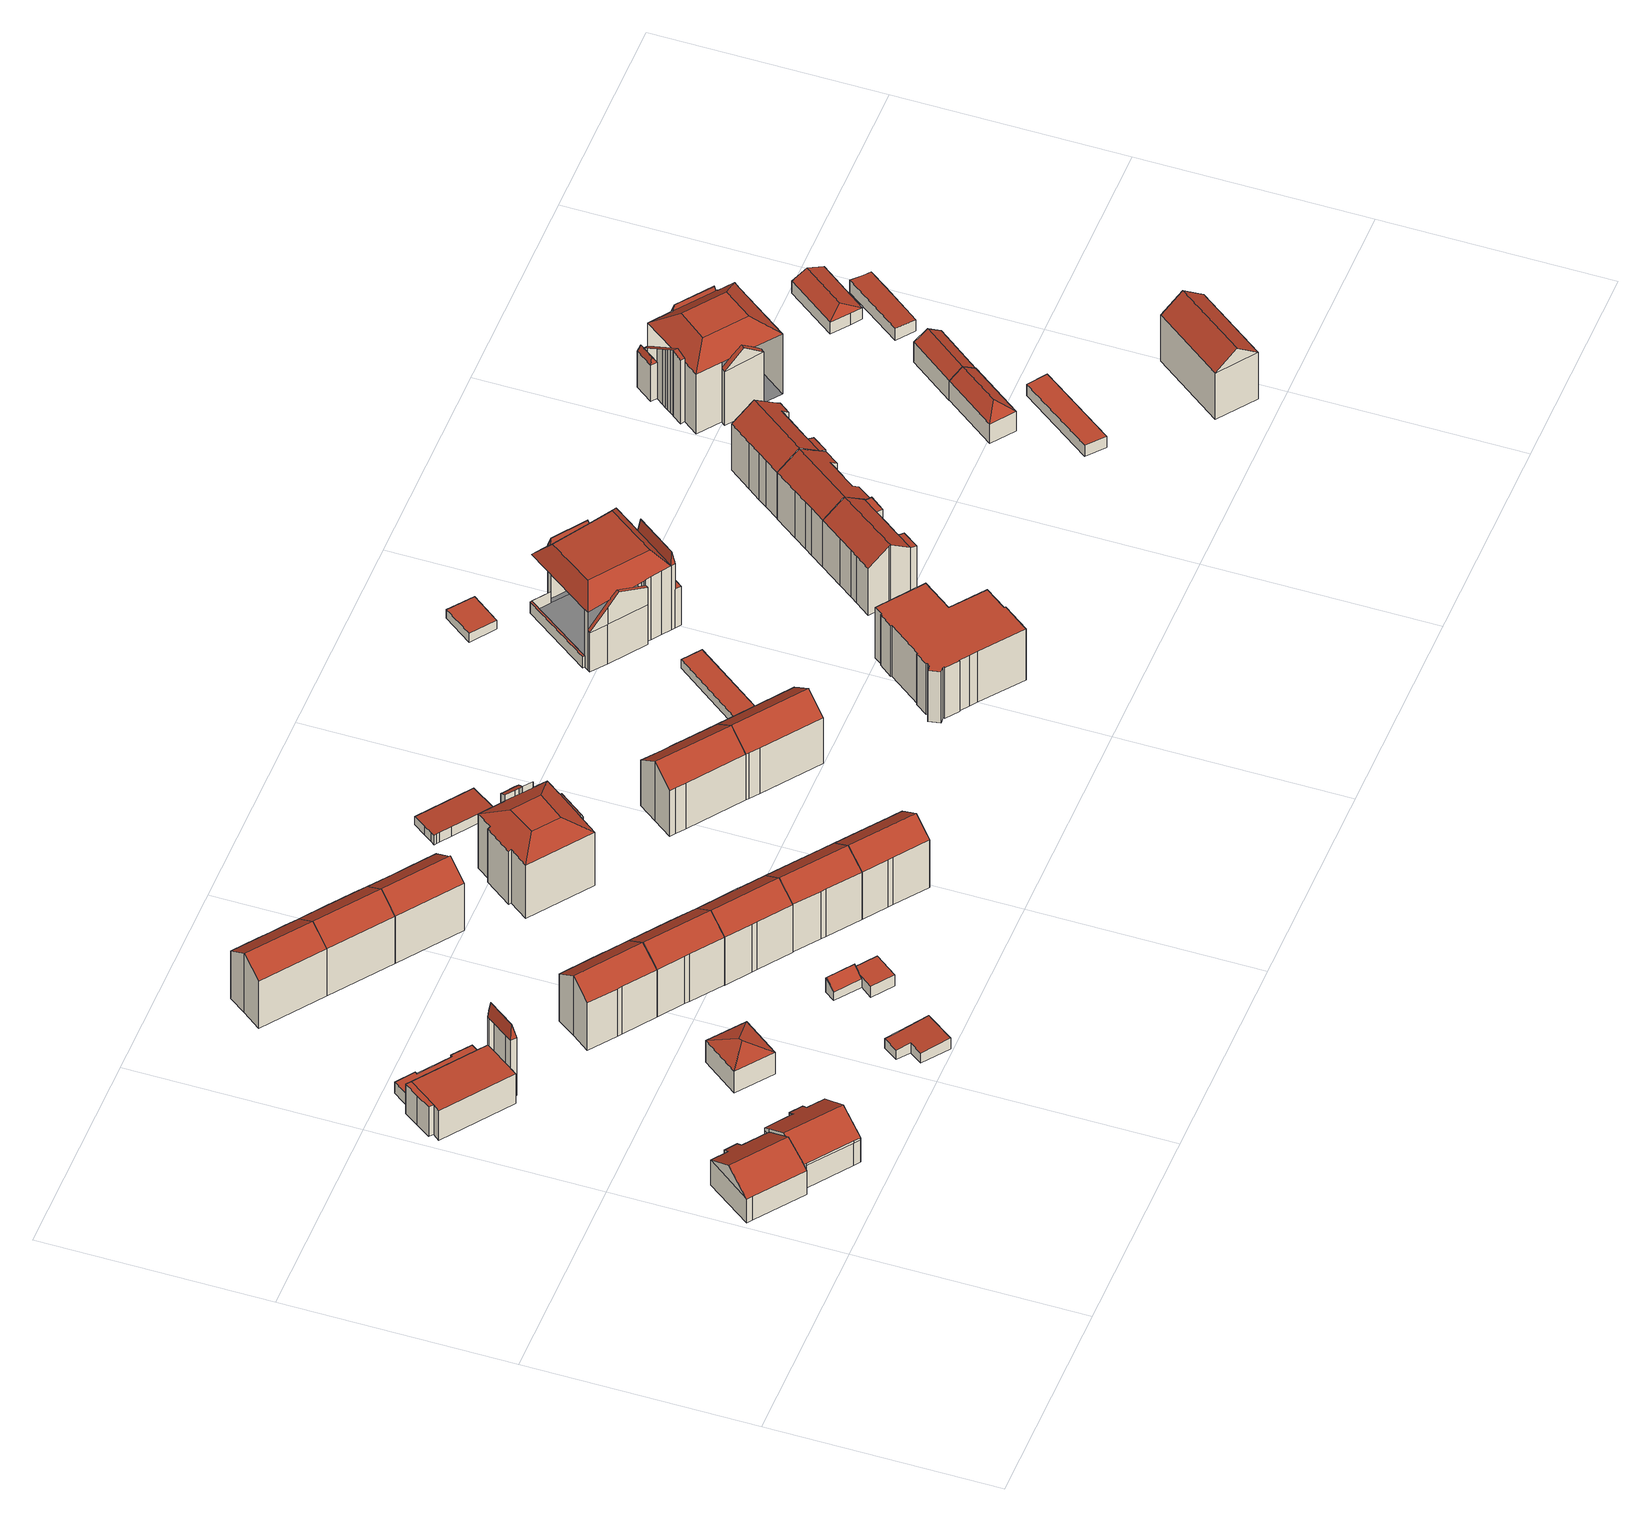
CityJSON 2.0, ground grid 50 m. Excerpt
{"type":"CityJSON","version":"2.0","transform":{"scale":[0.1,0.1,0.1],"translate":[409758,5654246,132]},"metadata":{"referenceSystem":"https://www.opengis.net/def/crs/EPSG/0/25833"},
"CityObjects":{
"building1":{"type":"Building","attributes":{"Dachtyp_tdc":"tdcFreeFormRoof","Gemeindeschluessel":14612000,"Dachneigung":30.64,"QualitaetDacherkennung":54,"Geometrietyp2DReferenz":"3000","measuredHeight":10.69,"function":"31001_9998","roofType":"5000"},"geometry":[{"type":"Solid","lod":"2","boundaries":[[[[0,1,2,3]],[[1,4,5,2]],[[4,6,7,5]],[[6,8,9,7]],[[8,10,11,9]],[[10,12,13,11]],[[12,14,15,13]],[[14,16,17,15]],[[16,18,19,17]],[[18,20,21,19]],[[20,0,3,21]],[[22,14,12,10,8,6,4,1,23]],[[18,16,22,23,0,20]],[[16,14,22]],[[1,0,23]],[[3,2,5,7,9,11,13,15,17,19,21]]]],"semantics":{"surfaces":[{"type":"WallSurface"},{"type":"RoofSurface"},{"type":"GroundSurface"}],"values":[[0,0,0,0,0,0,0,0,0,0,0,1,1,0,0,2]]}}]},
"building2":{"type":"Building","attributes":{"Dachtyp_tdc":"tdcFreeFormRoof","Gemeindeschluessel":14612000,"Dachneigung":30.21,"QualitaetDacherkennung":50,"Geometrietyp2DReferenz":"3000","measuredHeight":10.63,"function":"31001_9998","roofType":"5000"},"geometry":[{"type":"Solid","lod":"2","boundaries":[[[[24,25,26,15]],[[25,27,28,26]],[[27,29,30,28]],[[29,31,32,30]],[[31,33,34,32]],[[33,35,36,34]],[[35,37,38,36]],[[37,39,40,38]],[[39,41,42,40]],[[41,43,44,42]],[[43,45,17,44]],[[45,24,15,17]],[[46,47,48,49,50,51]],[[52,33,31,53,54,55,56,48,47,57]],[[35,52,57,37]],[[37,57,47,46,39]],[[45,49,48,56,24]],[[24,56,55,25]],[[25,55,54,27]],[[27,54,53,29]],[[29,53,31]],[[33,52,35]],[[41,51,50,43]],[[39,46,51,41]],[[43,50,49,45]],[[15,26,28,30,32,34,36,38,40,42,44,17]]]],"semantics":{"surfaces":[{"type":"WallSurface"},{"type":"RoofSurface"},{"type":"GroundSurface"}],"values":[[0,0,0,0,0,0,0,0,0,0,0,0,1,1,0,0,0,0,0,0,0,0,0,0,0,2]]}}]},
"building3":{"type":"Building","attributes":{"Gemeindeschluessel":14612000,"Geometrietyp2DReferenz":"3000","function":"31001_9998","roofType":"9999"},"children":["building3-1","building3-2","building3-3"]},
"building3-1":{"type":"BuildingPart","attributes":{"Dachtyp_tdc":"tdcPolyFlatRoof","Dachneigung":0,"QualitaetDacherkennung":50,"Geometrietyp2DReferenz":"3000","measuredHeight":8.1,"roofType":"1000"},"parents":["building3"],"geometry":[{"type":"MultiSurface","lod":"2","boundaries":[[[58,59,60,61]],[[59,62,63,60]],[[62,64,65,63]],[[58,61,66,67]],[[67,64,62,59,58]],[[61,60,63,65,66]]],"semantics":{"surfaces":[{"type":"WallSurface"},{"type":"RoofSurface"},{"type":"GroundSurface"}],"values":[0,0,0,0,1,2]}}]},
"building3-2":{"type":"BuildingPart","attributes":{"Dachtyp_tdc":"tdcFreeFormRoof","Dachneigung":78.84,"QualitaetDacherkennung":11,"Geometrietyp2DReferenz":"3000","measuredHeight":19.25,"roofType":"5000"},"parents":["building3"],"geometry":[{"type":"MultiSurface","lod":"2","boundaries":[[[68,69,70,71]],[[69,72,73,70]],[[72,74,75,76,73]],[[77,74,72]],[[72,69,68,78,77]],[[78,79,80,74,77]],[[80,79,81]],[[81,79,78,68]],[[76,82,83,71,70,73]],[[80,81,83,82,84]],[[81,68,71,83]]],"semantics":{"surfaces":[{"type":"WallSurface"},{"type":"RoofSurface"},{"type":"GroundSurface"}],"values":[0,0,0,1,1,1,0,0,2,0,0]}}]},
"building3-3":{"type":"BuildingPart","attributes":{"Dachtyp_tdc":"tdcPolyFlatRoof","Dachneigung":0,"QualitaetDacherkennung":77,"Geometrietyp2DReferenz":"3000","measuredHeight":8.06,"roofType":"1000"},"parents":["building3"],"geometry":[{"type":"MultiSurface","lod":"2","boundaries":[[[64,84,82,65]],[[75,85,86,76]],[[85,87,88,86]],[[87,67,66,88]],[[67,87,85,75,84,64]],[[65,82,76,86,88,66]]],"semantics":{"surfaces":[{"type":"WallSurface"},{"type":"RoofSurface"},{"type":"GroundSurface"}],"values":[0,0,0,0,1,2]}}]},
"building4":{"type":"Building","attributes":{"Dachtyp_tdc":"tdcPolyFlatRoof","Gemeindeschluessel":14612000,"Dachneigung":0,"QualitaetDacherkennung":55,"Geometrietyp2DReferenz":"3000","measuredHeight":3,"function":"31001_9998","roofType":"1000"},"geometry":[{"type":"Solid","lod":"2","boundaries":[[[[89,90,91,92]],[[90,93,94,91]],[[93,95,96,94]],[[95,97,98,96]],[[97,99,100,98]],[[99,101,102,100]],[[101,103,104,102]],[[103,89,92,104]],[[103,101,99,97,95,93,90,89]],[[92,91,94,96,98,100,102,104]]]],"semantics":{"surfaces":[{"type":"WallSurface"},{"type":"RoofSurface"},{"type":"GroundSurface"}],"values":[[0,0,0,0,0,0,0,0,1,2]]}}]},
"building5":{"type":"Building","attributes":{"Dachtyp_tdc":"tdcFreeFormRoof","Gemeindeschluessel":14612000,"Dachneigung":21.78,"QualitaetDacherkennung":74,"Geometrietyp2DReferenz":"3000","measuredHeight":7.79,"function":"31001_9998","roofType":"5000"},"geometry":[{"type":"Solid","lod":"2","boundaries":[[[[105,106,107,108]],[[106,109,110,107]],[[109,111,112,110]],[[111,105,108,112]],[[113,114,111,109]],[[113,109,106]],[[114,113,106,105]],[[114,105,111]],[[108,107,110,112]]]],"semantics":{"surfaces":[{"type":"WallSurface"},{"type":"RoofSurface"},{"type":"GroundSurface"}],"values":[[0,0,0,0,1,1,1,1,2]]}}]},
"building6":{"type":"Building","attributes":{"Dachtyp_tdc":"tdcPolyFlatRoof","Gemeindeschluessel":14612000,"Dachneigung":2.96,"QualitaetDacherkennung":41,"Geometrietyp2DReferenz":"3000","measuredHeight":3.05,"function":"31001_9998","roofType":"2100"},"geometry":[{"type":"Solid","lod":"2","boundaries":[[[[115,116,117,118]],[[116,119,120,117]],[[119,121,122,120]],[[121,123,124,122]],[[123,125,126,124]],[[125,127,128,126]],[[127,115,118,128]],[[127,125,123,121,119,116,115]],[[118,117,120,122,124,126,128]]]],"semantics":{"surfaces":[{"type":"WallSurface"},{"type":"RoofSurface"},{"type":"GroundSurface"}],"values":[[0,0,0,0,0,0,0,1,2]]}}]},
"building7":{"type":"Building","attributes":{"Dachtyp_tdc":"tdcGableRoof","Gemeindeschluessel":14612000,"Dachneigung":35.1,"QualitaetDacherkennung":78,"Geometrietyp2DReferenz":"3000","measuredHeight":16.42,"function":"31001_9998","roofType":"3100"},"geometry":[{"type":"Solid","lod":"2","boundaries":[[[[129,130,131,132]],[[130,133,134,131]],[[133,135,136,134]],[[135,137,138,136]],[[137,139,140,138]],[[139,141,142,140]],[[141,143,144,142]],[[143,145,146,144]],[[145,147,148,146]],[[147,149,150,148]],[[149,129,132,150]],[[145,143,141,139,137,135,133]],[[133,130,129,149,147,145]],[[132,131,134,136,138,140,142,144,146,148,150]]]],"semantics":{"surfaces":[{"type":"WallSurface"},{"type":"RoofSurface"},{"type":"GroundSurface"}],"values":[[0,0,0,0,0,0,0,0,0,0,0,1,1,2]]}}]},
"building8":{"type":"Building","attributes":{"Dachtyp_tdc":"tdcFreeFormRoof","Gemeindeschluessel":14612000,"Dachneigung":35.3,"QualitaetDacherkennung":89,"Geometrietyp2DReferenz":"3000","measuredHeight":16.41,"function":"31001_9998","roofType":"5000"},"geometry":[{"type":"Solid","lod":"2","boundaries":[[[[151,152,153,154]],[[152,155,156,153]],[[155,157,158,156]],[[157,159,160,158]],[[159,161,162,160]],[[161,163,164,162]],[[163,165,166,164]],[[165,151,154,166]],[[165,167,168,151]],[[163,161,159,157,155,152,168,167]],[[165,163,167]],[[152,151,168]],[[154,153,156,158,160,162,164,166]]]],"semantics":{"surfaces":[{"type":"WallSurface"},{"type":"RoofSurface"},{"type":"GroundSurface"}],"values":[[0,0,0,0,0,0,0,0,1,1,0,0,2]]}}]},
"building9":{"type":"Building","attributes":{"Dachtyp_tdc":"tdcFreeFormRoof","Gemeindeschluessel":14612000,"Dachneigung":35.02,"QualitaetDacherkennung":80,"Geometrietyp2DReferenz":"3000","measuredHeight":16.43,"function":"31001_9998","roofType":"5000"},"geometry":[{"type":"Solid","lod":"2","boundaries":[[[[147,143,144,148]],[[143,169,170,144]],[[169,171,172,170]],[[171,173,174,172]],[[173,175,176,174]],[[175,177,178,176]],[[177,179,180,178]],[[179,181,182,180]],[[181,147,148,182]],[[183,175,173,171,169,143,184]],[[179,177,183,184,147,181]],[[177,175,183]],[[143,147,184]],[[148,144,170,172,174,176,178,180,182]]]],"semantics":{"surfaces":[{"type":"WallSurface"},{"type":"RoofSurface"},{"type":"GroundSurface"}],"values":[[0,0,0,0,0,0,0,0,0,1,1,0,0,2]]}}]},
"building10":{"type":"Building","attributes":{"Dachtyp_tdc":"tdcGableRoof","Gemeindeschluessel":14612000,"Dachneigung":39.16,"QualitaetDacherkennung":10,"Geometrietyp2DReferenz":"3000","measuredHeight":4.36,"function":"31001_9998","roofType":"3100"},"geometry":[{"type":"Solid","lod":"2","boundaries":[[[[185,186,187,188]],[[186,189,190,187]],[[189,191,192,190]],[[191,185,188,192]],[[189,186,193]],[[185,191,194]],[[186,185,194,193]],[[191,189,193,194]],[[188,187,190,192]]]],"semantics":{"surfaces":[{"type":"WallSurface"},{"type":"RoofSurface"},{"type":"GroundSurface"}],"values":[[0,0,0,0,0,0,1,1,2]]}}]},
"building11":{"type":"Building","attributes":{"Dachtyp_tdc":"tdcFreeFormRoof","Gemeindeschluessel":14612000,"Dachneigung":35.28,"QualitaetDacherkennung":88,"Geometrietyp2DReferenz":"3000","measuredHeight":16.4,"function":"31001_9998","roofType":"5000"},"geometry":[{"type":"Solid","lod":"2","boundaries":[[[[195,196,164,197]],[[196,198,199,164]],[[198,200,201,199]],[[200,202,203,201]],[[202,204,205,203]],[[204,206,207,205]],[[206,208,209,207]],[[208,165,166,209]],[[165,195,197,166]],[[208,210,167,165]],[[211,212,213,214,215,163,216,167,210]],[[165,167,216,195]],[[195,216,163,196]],[[196,163,215,198]],[[198,215,214,200]],[[200,214,213,202]],[[202,213,212,204]],[[204,212,211,206]],[[206,211,210,208]],[[197,164,199,201,203,205,207,209,166]]]],"semantics":{"surfaces":[{"type":"WallSurface"},{"type":"RoofSurface"},{"type":"GroundSurface"}],"values":[[0,0,0,0,0,0,0,0,0,1,1,0,0,0,0,0,0,0,0,2]]}}]},
"building12":{"type":"Building","attributes":{"Dachtyp_tdc":"tdcPolyFlatRoof","Gemeindeschluessel":14612000,"Dachneigung":0,"QualitaetDacherkennung":0,"Geometrietyp2DReferenz":"3000","BezugspunktDach":"2000","measuredHeight":3,"function":"31001_9998"},"geometry":[{"type":"MultiSurface","lod":"2","boundaries":[[[217,218,219,220,221]],[[221,220,222,223]],[[220,219,224,222]],[[219,218,225,224]],[[218,217,226,225]],[[217,221,223,226]],[[223,222,224,225,226]]],"semantics":{"surfaces":[{"type":"RoofSurface"},{"type":"WallSurface"},{"type":"GroundSurface"}],"values":[0,1,1,1,1,1,2]}}]},
"building13":{"type":"Building","attributes":{"Dachtyp_tdc":"tdcFreeFormRoof","Gemeindeschluessel":14612000,"Dachneigung":34.85,"QualitaetDacherkennung":81,"Geometrietyp2DReferenz":"3000","measuredHeight":16.47,"function":"31001_9998","roofType":"5000"},"geometry":[{"type":"Solid","lod":"2","boundaries":[[[[177,227,228,229]],[[227,230,231,228]],[[230,232,233,231]],[[232,234,235,233]],[[234,236,237,235]],[[236,238,239,237]],[[238,240,241,239]],[[240,242,243,241]],[[242,177,229,243]],[[244,236,234,232,230,227,245]],[[240,238,244,245,177,242]],[[227,177,245]],[[238,236,244]],[[229,228,231,233,235,237,239,241,243]]]],"semantics":{"surfaces":[{"type":"WallSurface"},{"type":"RoofSurface"},{"type":"GroundSurface"}],"values":[[0,0,0,0,0,0,0,0,0,1,1,0,0,2]]}}]},
"building14":{"type":"Building","attributes":{"Dachtyp_tdc":"tdcFreeFormRoof","Gemeindeschluessel":14612000,"Dachneigung":34.84,"QualitaetDacherkennung":87,"Geometrietyp2DReferenz":"3000","measuredHeight":16.38,"function":"31001_9998","roofType":"5000"},"geometry":[{"type":"Solid","lod":"2","boundaries":[[[[246,211,207,209]],[[211,212,205,207]],[[212,247,248,205]],[[247,249,250,248]],[[249,251,252,250]],[[251,253,254,252]],[[253,255,256,254]],[[255,257,258,256]],[[257,246,209,258]],[[255,253,251,249,247,212,211,210,259]],[[257,259,210,246]],[[211,246,210]],[[257,255,259]],[[209,207,205,248,250,252,254,256,258]]]],"semantics":{"surfaces":[{"type":"WallSurface"},{"type":"RoofSurface"},{"type":"GroundSurface"}],"values":[[0,0,0,0,0,0,0,0,0,1,1,0,0,2]]}}]},
"building15":{"type":"Building","attributes":{"Dachtyp_tdc":"tdcGableRoof","Gemeindeschluessel":14612000,"Dachneigung":34.7,"QualitaetDacherkennung":78,"Geometrietyp2DReferenz":"3000","measuredHeight":16.37,"function":"31001_9998","roofType":"3100"},"geometry":[{"type":"Solid","lod":"2","boundaries":[[[[260,261,262,263]],[[261,264,265,262]],[[264,236,266,265]],[[236,267,268,266]],[[267,269,270,268]],[[269,271,272,270]],[[271,273,274,272]],[[273,275,276,274]],[[275,277,278,276]],[[277,279,280,278]],[[279,260,263,280]],[[275,273,271,269,267,236,264]],[[264,261,260,279,277,275]],[[263,262,265,266,268,270,272,274,276,278,280]]]],"semantics":{"surfaces":[{"type":"WallSurface"},{"type":"RoofSurface"},{"type":"GroundSurface"}],"values":[[0,0,0,0,0,0,0,0,0,0,0,1,1,2]]}}]},
"building16":{"type":"Building","attributes":{"Dachtyp_tdc":"tdcFreeFormRoof","Gemeindeschluessel":14612000,"Dachneigung":35.27,"QualitaetDacherkennung":75,"Geometrietyp2DReferenz":"3000","measuredHeight":16.43,"function":"31001_9998","roofType":"5000"},"geometry":[{"type":"Solid","lod":"2","boundaries":[[[[277,273,274,278]],[[273,281,282,274]],[[281,283,284,282]],[[283,285,286,284]],[[285,287,288,286]],[[287,289,290,288]],[[289,291,292,290]],[[291,293,294,292]],[[293,277,278,294]],[[295,287,285,283,281,273,275]],[[291,289,295,275,277,293]],[[289,287,295]],[[273,277,275]],[[278,274,282,284,286,288,290,292,294]]]],"semantics":{"surfaces":[{"type":"WallSurface"},{"type":"RoofSurface"},{"type":"GroundSurface"}],"values":[[0,0,0,0,0,0,0,0,0,1,1,0,0,2]]}}]},
"building17":{"type":"Building","attributes":{"Gemeindeschluessel":14612000,"Geometrietyp2DReferenz":"3000","function":"31001_9998","roofType":"9999"},"children":["building17-1","building17-2","building17-3"]},
"building17-1":{"type":"BuildingPart","attributes":{"Dachtyp_tdc":"tdcFreeFormRoof","Dachneigung":67.78,"QualitaetDacherkennung":11,"Geometrietyp2DReferenz":"3000","measuredHeight":14.93,"roofType":"5000"},"parents":["building17"],"geometry":[{"type":"MultiSurface","lod":"2","boundaries":[[[296,297,298,299]],[[297,300,301,298]],[[302,296,299,303]],[[304,297,296,305]],[[305,296,302]],[[302,300,306,304,305]],[[297,304,306,300]],[[299,298,301,303]]],"semantics":{"surfaces":[{"type":"WallSurface"},{"type":"RoofSurface"},{"type":"GroundSurface"}],"values":[0,0,0,1,1,1,0,2]}}]},
"building17-2":{"type":"BuildingPart","attributes":{"Dachtyp_tdc":"tdcCutTentRoof","Dachneigung":28.48,"QualitaetDacherkennung":41,"Geometrietyp2DReferenz":"3000","measuredHeight":17.2,"roofType":"9999"},"parents":["building17"],"geometry":[{"type":"MultiSurface","lod":"2","boundaries":[[[307,301,300]],[[307,308,309,301]],[[308,310,311,309]],[[310,312,313,311]],[[312,314,315,313]],[[314,316,317,315]],[[316,318,319,317]],[[318,320,321,319]],[[320,322,323,321]],[[324,325,326,327]],[[325,328,329,326]],[[328,330,303,329]],[[330,302,303]],[[310,308,331,332]],[[320,318,316,314,312,310,332,333]],[[328,325,324,322,320,333,334]],[[308,307,330,328,334,331]],[[334,333,332,331]],[[301,309,311,313,315,317,319,321,323,327,326,329,303]]],"semantics":{"surfaces":[{"type":"WallSurface"},{"type":"RoofSurface"},{"type":"GroundSurface"}],"values":[0,0,0,0,0,0,0,0,0,0,0,0,0,1,1,1,1,1,2]}}]},
"building17-3":{"type":"BuildingPart","attributes":{"Dachtyp_tdc":"tdcPolyFlatRoof","Dachneigung":28.63,"QualitaetDacherkennung":37,"Geometrietyp2DReferenz":"3000","measuredHeight":16.53,"roofType":"2100"},"parents":["building17"],"geometry":[{"type":"MultiSurface","lod":"2","boundaries":[[[335,336,337,338]],[[336,339,340,337]],[[339,341,342,340]],[[341,343,344,342]],[[343,345,326,344]],[[345,346,324,327,326]],[[347,335,338,323,322]],[[347,346,345,343,341,339,336,335]],[[338,337,340,342,344,326,327,323]]],"semantics":{"surfaces":[{"type":"WallSurface"},{"type":"RoofSurface"},{"type":"GroundSurface"}],"values":[0,0,0,0,0,0,0,1,2]}}]},
"building18":{"type":"Building","attributes":{"Dachtyp_tdc":"tdcPolyFlatRoof","Gemeindeschluessel":14612000,"Dachneigung":2.81,"QualitaetDacherkennung":65,"Geometrietyp2DReferenz":"3000","measuredHeight":2.54,"function":"31001_9998","roofType":"2100"},"geometry":[{"type":"Solid","lod":"2","boundaries":[[[[348,349,350,351]],[[349,352,353,350]],[[352,354,355,353]],[[354,356,357,355]],[[356,358,359,357]],[[358,360,361,359]],[[360,362,363,361]],[[362,364,365,363]],[[364,348,351,365]],[[364,362,360,358,356,354,352,349,348]],[[351,350,353,355,357,359,361,363,365]]]],"semantics":{"surfaces":[{"type":"WallSurface"},{"type":"RoofSurface"},{"type":"GroundSurface"}],"values":[[0,0,0,0,0,0,0,0,0,1,2]]}}]},
"building19":{"type":"Building","attributes":{"Dachtyp_tdc":"tdcGableRoof","Gemeindeschluessel":14612000,"Dachneigung":36.95,"QualitaetDacherkennung":75,"Geometrietyp2DReferenz":"3000","measuredHeight":16.26,"function":"31001_9998","roofType":"3100"},"geometry":[{"type":"Solid","lod":"2","boundaries":[[[[366,367,368,369]],[[367,370,371,368]],[[370,372,373,371]],[[372,374,373]],[[374,375,376,373]],[[375,377,378,376]],[[377,379,380,378]],[[379,381,382,380]],[[381,383,384,382]],[[383,385,386,384]],[[385,387,386]],[[387,388,389,386]],[[388,366,369,389]],[[385,383,381,379,377,375,374]],[[374,372,370,367,366,388,387,385]],[[369,368,371,373,376,378,380,382,384,386,389]]]],"semantics":{"surfaces":[{"type":"WallSurface"},{"type":"RoofSurface"},{"type":"GroundSurface"}],"values":[[0,0,0,0,0,0,0,0,0,0,0,0,0,1,1,2]]}}]},
"building20":{"type":"Building","attributes":{"Dachtyp_tdc":"tdcFreeFormRoof","Gemeindeschluessel":14612000,"Dachneigung":36.7,"QualitaetDacherkennung":77,"Geometrietyp2DReferenz":"3000","measuredHeight":16.32,"function":"31001_9998","roofType":"5000"},"geometry":[{"type":"Solid","lod":"2","boundaries":[[[[390,383,384,386]],[[383,391,392,384]],[[391,393,394,392]],[[393,395,396,394]],[[395,397,398,396]],[[397,399,400,398]],[[399,401,402,400]],[[401,403,404,402]],[[403,405,406,404]],[[405,388,389,406]],[[388,390,386,389]],[[407,408,409,387,388,405,403,401]],[[395,393,410,383,409,408,411]],[[395,411,397]],[[397,411,408,407,399]],[[390,387,409,383]],[[383,410,391]],[[391,410,393]],[[388,387,390]],[[399,407,401]],[[386,384,392,394,396,398,400,402,404,406,389]]]],"semantics":{"surfaces":[{"type":"WallSurface"},{"type":"RoofSurface"},{"type":"GroundSurface"}],"values":[[0,0,0,0,0,0,0,0,0,0,0,1,1,0,0,0,0,0,0,0,2]]}}]},
"building21":{"type":"Building","attributes":{"Dachtyp_tdc":"tdcPolyFlatRoof","Gemeindeschluessel":14612000,"Dachneigung":0,"QualitaetDacherkennung":57,"Geometrietyp2DReferenz":"3000","measuredHeight":2.38,"function":"31001_2463","roofType":"1000"},"geometry":[{"type":"Solid","lod":"2","boundaries":[[[[412,413,414,415]],[[413,416,417,414]],[[416,418,419,417]],[[418,412,415,419]],[[418,416,413,412]],[[415,414,417,419]]]],"semantics":{"surfaces":[{"type":"WallSurface"},{"type":"RoofSurface"},{"type":"GroundSurface"}],"values":[[0,0,0,0,1,2]]}}]},
"building22":{"type":"Building","attributes":{"Dachtyp_tdc":"tdcPolyFlatRoof","Gemeindeschluessel":14612000,"Dachneigung":0,"QualitaetDacherkennung":43,"Geometrietyp2DReferenz":"3000","measuredHeight":13.95,"function":"31001_9998","roofType":"1000"},"geometry":[{"type":"Solid","lod":"2","boundaries":[[[[420,421,422,423]],[[421,424,425,422]],[[424,426,427,425]],[[426,428,429,427]],[[428,430,431,429]],[[430,432,433,431]],[[432,434,435,433]],[[434,436,437,435]],[[436,438,439,437]],[[438,440,441,439]],[[440,442,443,441]],[[442,444,445,443]],[[444,446,447,445]],[[446,448,449,447]],[[448,450,451,449]],[[450,452,453,451]],[[452,454,455,453]],[[454,456,457,455]],[[456,458,459,457]],[[458,460,461,459]],[[460,462,463,461]],[[462,464,465,463]],[[464,466,467,465]],[[466,468,469,467]],[[468,420,423,469]],[[468,466,464,462,460,458,456,454,452,450,448,446,444,442,440,438,436,434,432,430,428,426,424,421,420]],[[423,422,425,427,429,431,433,435,437,439,441,443,445,447,449,451,453,455,457,459,461,463,465,467,469]]]],"semantics":{"surfaces":[{"type":"WallSurface"},{"type":"RoofSurface"},{"type":"GroundSurface"}],"values":[[0,0,0,0,0,0,0,0,0,0,0,0,0,0,0,0,0,0,0,0,0,0,0,0,0,1,2]]}}]},
"building23":{"type":"Building","attributes":{"Gemeindeschluessel":14612000,"Dachtyp_tdc":"tdcPolyFlatRoof","Dachneigung":0,"QualitaetDacherkennung":68,"Geometrietyp2DReferenz":"3000","measuredHeight":2.37,"function":"31001_9998","roofType":"1000"},"geometry":[{"type":"Solid","lod":"2","boundaries":[[[[470,471,472,473]],[[471,474,475,472]],[[474,476,477,475]],[[476,470,473,477]],[[476,474,471,470]],[[473,472,475,477]]]],"semantics":{"surfaces":[{"type":"WallSurface"},{"type":"RoofSurface"},{"type":"GroundSurface"}],"values":[[0,0,0,0,1,2]]}}]},
"building24":{"type":"Building","attributes":{"Gemeindeschluessel":14612000,"Geometrietyp2DReferenz":"3000","function":"31001_9998","roofType":"9999"},"children":["building24-1","building24-2","building24-3","building24-4","building24-5","building24-6"]},
"building24-1":{"type":"BuildingPart","attributes":{"Dachtyp_tdc":"tdcCutTentRoof","Dachneigung":3.28,"QualitaetDacherkennung":41,"Geometrietyp2DReferenz":"3000","measuredHeight":20.88,"roofType":"9999"},"parents":["building24"],"geometry":[{"type":"MultiSurface","lod":"2","boundaries":[[[478,479,480,481,482,483]],[[484,485,486,487,488,489]],[[490,491,492]],[[490,493,494,491]],[[493,495,496,497,494]],[[498,499,500]],[[498,501,502,499]],[[501,478,483,502]],[[503,485,484,504,505]],[[493,490,503,505,506]],[[498,495,493,506,507]],[[484,508,509,479,478,501,498,507,504]],[[507,506,505,504]],[[483,482,488,487,510,511,491,494,497,499,502]]],"semantics":{"surfaces":[{"type":"WallSurface"},{"type":"RoofSurface"},{"type":"GroundSurface"}],"values":[0,0,0,0,0,0,0,0,1,1,1,1,1,2]}}]},
"building24-2":{"type":"BuildingPart","attributes":{"Dachtyp_tdc":"tdcPolyFlatRoof","Dachneigung":0,"QualitaetDacherkennung":0,"Geometrietyp2DReferenz":"3000","measuredHeight":3,"roofType":"9999"},"parents":["building24"],"geometry":[{"type":"MultiSurface","lod":"2","boundaries":[[[512,486,513,514,515]],[[515,514,511,516]],[[486,512,517,487]],[[512,515,516,517]],[[516,511,510,487,517]],[[510,511,514,513]],[[487,510,513,486]]],"semantics":{"surfaces":[{"type":"RoofSurface"},{"type":"WallSurface"},{"type":"GroundSurface"},{"type":"ClosureSurface","isClosure":"1","QuelleClosure":"LoD1Solid"}],"values":[0,1,1,1,2,3,3]}}]},
"building24-3":{"type":"BuildingPart","attributes":{"Dachtyp_tdc":"tdcFreeFormRoof","Dachneigung":76.33,"QualitaetDacherkennung":20,"Geometrietyp2DReferenz":"3000","measuredHeight":17.38,"roofType":"5000"},"parents":["building24"],"geometry":[{"type":"MultiSurface","lod":"2","boundaries":[[[518,519,520,511,514]],[[519,521,522,520]],[[521,492,491,522]],[[523,492,521]],[[524,523,521,519]],[[524,519,518]],[[523,524,518,492]],[[511,520,522,491]]],"semantics":{"surfaces":[{"type":"WallSurface"},{"type":"RoofSurface"},{"type":"GroundSurface"}],"values":[0,0,0,1,1,1,1,2]}}]},
"building24-4":{"type":"BuildingPart","attributes":{"Dachtyp_tdc":"tdcGableRoof","Dachneigung":46.28,"QualitaetDacherkennung":11,"Geometrietyp2DReferenz":"3000","measuredHeight":18.13,"roofType":"3100"},"parents":["building24"],"geometry":[{"type":"MultiSurface","lod":"2","boundaries":[[[525,526,527]],[[488,482,528,529,530]],[[481,531,528,482]],[[531,525,529,528]],[[525,527,530,529]],[[527,489,488,530]],[[527,526,532,533,508,489]],[[480,509,533,532,534]],[[531,534,532,526,525]],[[481,480,534,531]]],"semantics":{"surfaces":[{"type":"WallSurface"},{"type":"GroundSurface"},{"type":"RoofSurface"}],"values":[0,1,0,0,0,0,2,2,0,0]}}]},
"building24-5":{"type":"BuildingPart","attributes":{"Dachtyp_tdc":"tdcPolyFlatRoof","Dachneigung":0,"QualitaetDacherkennung":29,"Geometrietyp2DReferenz":"3000","measuredHeight":10.6,"roofType":"1000"},"parents":["building24"],"geometry":[{"type":"MultiSurface","lod":"2","boundaries":[[[535,536,537,538]],[[536,539,540,537]],[[541,535,538,542]],[[541,539,536,535]],[[538,537,540,542]]],"semantics":{"surfaces":[{"type":"WallSurface"},{"type":"RoofSurface"},{"type":"GroundSurface"}],"values":[0,0,0,1,2]}}]},
"building24-6":{"type":"BuildingPart","attributes":{"Dachtyp_tdc":"tdcFreeFormRoof","Dachneigung":81.66,"QualitaetDacherkennung":24,"Geometrietyp2DReferenz":"3000","measuredHeight":20.86,"roofType":"5000"},"parents":["building24"],"geometry":[{"type":"MultiSurface","lod":"2","boundaries":[[[543,544,545,546]],[[544,547,548,545]],[[547,549,550,548]],[[549,551,541,542,550]],[[552,500,499,540,539]],[[496,543,546,497]],[[500,552,553]],[[552,551,549,547,544,543,554,553]],[[543,496,554]],[[496,500,553,554]],[[546,545,548,550,542,540,499,497]]],"semantics":{"surfaces":[{"type":"WallSurface"},{"type":"RoofSurface"},{"type":"GroundSurface"}],"values":[0,0,0,0,0,0,1,1,1,1,2]}}]},
"building25":{"type":"Building","attributes":{"Gemeindeschluessel":14612000,"Geometrietyp2DReferenz":"3000","function":"31001_9998","roofType":"9999"},"children":["building25-1","building25-2","building25-3"]},
"building25-1":{"type":"BuildingPart","attributes":{"Dachtyp_tdc":"tdcGableRoof","Dachneigung":35.77,"QualitaetDacherkennung":76,"Geometrietyp2DReferenz":"3000","measuredHeight":16.49,"roofType":"3100"},"parents":["building25"],"geometry":[{"type":"MultiSurface","lod":"2","boundaries":[[[555,556,557,558]],[[556,559,560,557]],[[559,561,562,563,560]],[[564,565,566]],[[564,567,568,565]],[[567,569,570,568]],[[569,571,572,570]],[[571,573,574,572]],[[573,575,576,574]],[[575,577,578,576]],[[577,579,580,578]],[[579,581,582,580]],[[581,583,584,582]],[[583,585,586,587,584]],[[555,558,588]],[[583,581,579,577,575,573,571,569,567]],[[567,564,561,559,556,555,585,583]],[[557,560,563,565,568,570,572,574,576,578,580,582,584,587,558]]],"semantics":{"surfaces":[{"type":"WallSurface"},{"type":"RoofSurface"},{"type":"GroundSurface"}],"values":[0,0,0,0,0,0,0,0,0,0,0,0,0,0,0,1,1,2]}}]},
"building25-2":{"type":"BuildingPart","attributes":{"Dachtyp_tdc":"tdcPolyFlatRoof","Dachneigung":8.77,"QualitaetDacherkennung":37,"Geometrietyp2DReferenz":"3000","measuredHeight":12.99,"roofType":"2100"},"parents":["building25"],"geometry":[{"type":"MultiSurface","lod":"2","boundaries":[[[589,590,591,592]],[[590,566,565,591]],[[562,589,592,563]],[[562,566,590,589]],[[592,591,565,563]]],"semantics":{"surfaces":[{"type":"WallSurface"},{"type":"RoofSurface"},{"type":"GroundSurface"}],"values":[0,0,0,1,2]}}]},
"building25-3":{"type":"BuildingPart","attributes":{"Dachtyp_tdc":"tdcPolyFlatRoof","Dachneigung":0,"QualitaetDacherkennung":29,"Geometrietyp2DReferenz":"3000","measuredHeight":12.86,"roofType":"1000"},"parents":["building25"],"geometry":[{"type":"MultiSurface","lod":"2","boundaries":[[[593,594,595,596]],[[594,588,558,595]],[[586,593,596,587]],[[586,588,594,593]],[[596,595,558,587]]],"semantics":{"surfaces":[{"type":"WallSurface"},{"type":"RoofSurface"},{"type":"GroundSurface"}],"values":[0,0,0,1,2]}}]},
"building26":{"type":"Building","attributes":{"Dachtyp_tdc":"tdcFreeFormRoof","Gemeindeschluessel":14612000,"Dachneigung":34.32,"QualitaetDacherkennung":75,"Geometrietyp2DReferenz":"3000","measuredHeight":16.39,"function":"31001_9998","roofType":"5000"},"geometry":[{"type":"Solid","lod":"2","boundaries":[[[[597,598,596,599]],[[598,600,587,596]],[[600,581,582,587]],[[581,579,580,582]],[[579,601,602,580]],[[601,603,604,602]],[[603,605,606,604]],[[605,607,608,606]],[[607,609,610,608]],[[609,611,612,610]],[[611,613,614,612]],[[609,607,605,603,601,579,581,615,616]],[[617,618,613,611,616,615,600,598,597,619,620,621]],[[581,600,615]],[[611,609,616]],[[614,622,623,624,625,626,599,596,587,582,580,602,604,606,608,610,612]],[[613,618,622,614]],[[618,617,623,622]],[[617,621,624,623]],[[621,620,625,624]],[[620,619,626,625]],[[619,597,599,626]]]],"semantics":{"surfaces":[{"type":"WallSurface"},{"type":"RoofSurface"},{"type":"GroundSurface"}],"values":[[0,0,0,0,0,0,0,0,0,0,0,1,1,0,0,2,0,0,0,0,0,0]]}}]},
"building27":{"type":"Building","attributes":{"Gemeindeschluessel":14612000,"Geometrietyp2DReferenz":"3000","function":"31001_9998","roofType":"9999"},"children":["building27-1","building27-2"]},
"building27-1":{"type":"BuildingPart","attributes":{"Dachtyp_tdc":"tdcPolyFlatRoof","Dachneigung":20.83,"QualitaetDacherkennung":34,"Geometrietyp2DReferenz":"3000","measuredHeight":13.14,"roofType":"2100"},"parents":["building27"],"geometry":[{"type":"MultiSurface","lod":"2","boundaries":[[[627,628,629,630]],[[628,631,632,629]],[[633,627,630,634]],[[633,631,628,627]],[[630,629,632,634]]],"semantics":{"surfaces":[{"type":"WallSurface"},{"type":"RoofSurface"},{"type":"GroundSurface"}],"values":[0,0,0,1,2]}}]},
"building27-2":{"type":"BuildingPart","attributes":{"Dachtyp_tdc":"tdcGableRoof","Dachneigung":35.35,"QualitaetDacherkennung":79,"Geometrietyp2DReferenz":"3000","measuredHeight":16.41,"roofType":"3100"},"parents":["building27"],"geometry":[{"type":"MultiSurface","lod":"2","boundaries":[[[635,636,637,638]],[[636,639,640,637]],[[639,641,642,640]],[[641,643,633,634,642]],[[611,644,645,632,631]],[[644,646,647,645]],[[646,607,648,647]],[[607,649,650,648]],[[649,651,652,650]],[[651,653,654,652]],[[653,655,656,654]],[[655,657,658,656]],[[657,659,660,658]],[[659,661,662,660]],[[661,663,664,662]],[[663,635,638,664]],[[659,657,655,653,651,649,607,646,644]],[[644,611,643,641,639,636,635,663,661,659]],[[638,637,640,642,634,632,645,647,648,650,652,654,656,658,660,662,664]]],"semantics":{"surfaces":[{"type":"WallSurface"},{"type":"RoofSurface"},{"type":"GroundSurface"}],"values":[0,0,0,0,0,0,0,0,0,0,0,0,0,0,0,0,1,1,2]}}]},
"building28":{"type":"Building","attributes":{"Dachtyp_tdc":"tdcPolyFlatRoof","Gemeindeschluessel":14612000,"Dachneigung":0,"QualitaetDacherkennung":0,"Geometrietyp2DReferenz":"3000","BezugspunktDach":"2000","measuredHeight":3,"function":"31001_9998"},"geometry":[{"type":"MultiSurface","lod":"2","boundaries":[[[665,666,667,668]],[[668,667,669,670]],[[667,666,671,669]],[[666,665,672,671]],[[665,668,670,672]],[[670,669,671,672]]],"semantics":{"surfaces":[{"type":"RoofSurface"},{"type":"WallSurface"},{"type":"GroundSurface"}],"values":[0,1,1,1,1,2]}}]},
"building29":{"type":"Building","attributes":{"Dachtyp_tdc":"tdcHipAndGableRoof","Gemeindeschluessel":14612000,"Dachneigung":35.09,"QualitaetDacherkennung":54,"Geometrietyp2DReferenz":"3000","measuredHeight":7.48,"function":"31001_9998","roofType":"5000"},"geometry":[{"type":"Solid","lod":"2","boundaries":[[[[673,674,675,676]],[[674,677,678,675]],[[677,679,680,678]],[[679,673,676,680]],[[677,674,681]],[[673,679,682]],[[674,673,682,681]],[[679,677,681,682]],[[676,675,678,680]]]],"semantics":{"surfaces":[{"type":"WallSurface"},{"type":"RoofSurface"},{"type":"GroundSurface"}],"values":[[0,0,0,0,1,0,1,1,2]]}}]},
"building30":{"type":"Building","attributes":{"Gemeindeschluessel":14612000,"Geometrietyp2DReferenz":"3000","function":"31001_9998","roofType":"9999"},"children":["building30-1","building30-2","building30-3","building30-4","building30-5"]},
"building30-1":{"type":"BuildingPart","attributes":{"Dachtyp_tdc":"tdcFreeFormRoof","Dachneigung":58.51,"QualitaetDacherkennung":20,"Geometrietyp2DReferenz":"3000","measuredHeight":11.06,"roofType":"5000"},"parents":["building30"],"geometry":[{"type":"MultiSurface","lod":"2","boundaries":[[[683,684,685,686]],[[684,687,688,685]],[[687,689,690,688]],[[691,689,687]],[[692,691,687,684]],[[692,684,683]],[[691,692,683,689]],[[686,685,688,690]]],"semantics":{"surfaces":[{"type":"WallSurface"},{"type":"RoofSurface"},{"type":"GroundSurface"}],"values":[0,0,0,0,1,1,1,2]}}]},
"building30-2":{"type":"BuildingPart","attributes":{"Dachtyp_tdc":"tdcCutTentRoof","Dachneigung":36.89,"QualitaetDacherkennung":50,"Geometrietyp2DReferenz":"3000","measuredHeight":19.95,"roofType":"9999"},"parents":["building30"],"geometry":[{"type":"MultiSurface","lod":"2","boundaries":[[[693,694,695,696]],[[694,697,695]],[[698,699,700,701,702]],[[699,703,704,700]],[[703,705,706,704]],[[705,707,708,706]],[[709,710,711,712,713]],[[710,714,715,711]],[[703,699,698,694,693,716,717]],[[707,705,703,717,718]],[[710,709,719,720,707,718,721]],[[693,722,723,714,710,721,716]],[[721,718,717,716]],[[696,695,701,700,704,706,708,724,712,711,715,725,696,726]]],"semantics":{"surfaces":[{"type":"WallSurface"},{"type":"RoofSurface"},{"type":"GroundSurface"}],"values":[0,0,0,0,0,0,0,0,1,1,1,1,1,2]}}]},
"building30-3":{"type":"BuildingPart","attributes":{"Dachtyp_tdc":"tdcGableRoof","Dachneigung":37.59,"QualitaetDacherkennung":8,"Geometrietyp2DReferenz":"3000","measuredHeight":17.84,"roofType":"3100"},"parents":["building30"],"geometry":[{"type":"MultiSurface","lod":"2","boundaries":[[[727,728,729,730]],[[728,731,683,686,729]],[[732,696,690,689]],[[733,734,735,715,714]],[[734,736,737,735]],[[736,738,739,737]],[[738,740,741,739]],[[740,742,743,741]],[[742,727,730,743]],[[738,736,734,733,744]],[[744,722,732,689,731,728,727,742,740,738]],[[730,729,686,690,696,725,715,735,737,739,741,743]]],"semantics":{"surfaces":[{"type":"WallSurface"},{"type":"RoofSurface"},{"type":"GroundSurface"}],"values":[0,0,0,0,0,0,0,0,0,1,1,2]}}]},
"building30-4":{"type":"BuildingPart","attributes":{"Dachtyp_tdc":"tdcGableRoof","Dachneigung":40.75,"QualitaetDacherkennung":20,"Geometrietyp2DReferenz":"3000","measuredHeight":18.67,"roofType":"3100"},"parents":["building30"],"geometry":[{"type":"MultiSurface","lod":"2","boundaries":[[[745,713,712,746]],[[747,748,749,724]],[[748,745,746,749]],[[745,748,750]],[[713,745,750,751,719]],[[748,747,720,751,750]],[[746,712,724,749]]],"semantics":{"surfaces":[{"type":"WallSurface"},{"type":"RoofSurface"},{"type":"GroundSurface"}],"values":[0,0,0,0,1,1,2]}}]},
"building30-5":{"type":"BuildingPart","attributes":{"Dachtyp_tdc":"tdcFreeFormRoof","Dachneigung":77.02,"QualitaetDacherkennung":22,"Geometrietyp2DReferenz":"3000","measuredHeight":17.21,"roofType":"5000"},"parents":["building30"],"geometry":[{"type":"MultiSurface","lod":"2","boundaries":[[[752,753,754,755]],[[753,702,701,754]],[[697,752,755,695]],[[756,702,753,757]],[[758,757,753,752]],[[752,697,758]],[[697,756,757,758]],[[702,756,697]],[[755,754,701,695]]],"semantics":{"surfaces":[{"type":"WallSurface"},{"type":"RoofSurface"},{"type":"GroundSurface"}],"values":[0,0,0,1,1,1,1,0,2]}}]},
"building31":{"type":"Building","attributes":{"Dachtyp_tdc":"tdcGableRoof","Gemeindeschluessel":14612000,"Dachneigung":37.44,"QualitaetDacherkennung":69,"Geometrietyp2DReferenz":"3000","measuredHeight":16.59,"function":"31001_9998","roofType":"3100"},"geometry":[{"type":"Solid","lod":"2","boundaries":[[[[759,760,761,762]],[[760,763,764,761]],[[763,765,766,764]],[[765,759,762,766]],[[763,760,767]],[[759,765,768]],[[760,759,768,767]],[[765,763,767,768]],[[762,761,764,766]]]],"semantics":{"surfaces":[{"type":"WallSurface"},{"type":"RoofSurface"},{"type":"GroundSurface"}],"values":[[0,0,0,0,0,0,1,1,2]]}}]},
"building32":{"type":"Building","attributes":{"Dachtyp_tdc":"tdcGableRoof","Gemeindeschluessel":14612000,"Dachneigung":34.37,"QualitaetDacherkennung":46,"Geometrietyp2DReferenz":"3000","measuredHeight":7.47,"function":"31001_9998","roofType":"3100"},"geometry":[{"type":"Solid","lod":"2","boundaries":[[[[769,770,771,772]],[[770,773,774,771]],[[773,775,776,774]],[[775,769,772,776]],[[773,770,777]],[[769,775,778]],[[770,769,778,777]],[[775,773,777,778]],[[772,771,774,776]]]],"semantics":{"surfaces":[{"type":"WallSurface"},{"type":"RoofSurface"},{"type":"GroundSurface"}],"values":[[0,0,0,0,0,0,1,1,2]]}}]},
"building33":{"type":"Building","attributes":{"Dachtyp_tdc":"tdcPolyFlatRoof","Gemeindeschluessel":14612000,"Dachneigung":4.83,"QualitaetDacherkennung":68,"Geometrietyp2DReferenz":"3000","measuredHeight":3.44,"function":"31001_9998","roofType":"2100"},"geometry":[{"type":"Solid","lod":"2","boundaries":[[[[779,780,781,782,783,784]],[[785,786,787,788,789,790]],[[784,783,786,785]],[[783,782,787,786]],[[782,781,788,787]],[[781,780,789,788]],[[780,779,790,789]],[[779,784,785,790]]]],"semantics":{"surfaces":[{"type":"RoofSurface"},{"type":"GroundSurface"},{"type":"WallSurface"}],"values":[[0,1,2,2,2,2,2,2]]}}]},
"building34":{"type":"Building","attributes":{"Dachtyp_tdc":"tdcFreeFormRoof","Gemeindeschluessel":14612000,"Dachneigung":24.07,"QualitaetDacherkennung":53,"Geometrietyp2DReferenz":"3000","measuredHeight":4.8,"function":"31001_9998","roofType":"5000"},"geometry":[{"type":"Solid","lod":"2","boundaries":[[[[791,792,793,794]],[[792,795,796,793]],[[795,797,798,796]],[[797,799,800,798]],[[799,791,794,800]],[[791,799,801,792]],[[799,797,802,801]],[[801,802,795,792]],[[797,795,802]],[[794,793,796,798,800]]]],"semantics":{"surfaces":[{"type":"WallSurface"},{"type":"RoofSurface"},{"type":"GroundSurface"}],"values":[[0,0,0,0,0,1,1,1,0,2]]}}]}
},
"vertices":[
[5,213,83],[79,314,87],[79,314,18],[5,213,18],[112,289,87],[112,289,18],[121,301,79],[121,301,18],[146,283,79],[146,283,18],[137,271,88],[137,271,18],[171,246,87],[171,246,18],[188,233,88],[188,233,18],[127,142,93],[127,142,18],[118,130,83],[118,130,18],[17,205,83],[17,205,18],[153,181,125],[41,263,125],
[188,233,79],[196,245,79],[196,245,18],[238,215,79],[238,215,18],[251,205,79],[251,205,18],[260,217,79],[260,217,18],[285,199,79],[285,199,18],[276,187,79],[276,187,18],[310,162,79],[310,162,18],[236,62,79],[236,62,18],[223,71,79],[223,71,18],[135,136,79],[135,136,18],[127,142,79],[236,62,85],[272,111,125],[161,193,125],[127,142,85],[135,136,85],[223,71,85],[276,187,88],[251,205,88],[238,215,88],[196,245,88],[188,233,96],[310,162,88],
[15,871,102],[37,902,102],[37,902,21],[15,871,21],[60,934,102],[60,934,21],[70,926,102],[70,926,21],[24,864,21],[24,864,102],
[226,813,179],[203,781,179],[203,781,21],[226,813,21],[179,749,179],[179,749,21],[168,757,179],[168,757,102],[168,757,21],[178,759,213],[220,817,214],[217,820,192],[214,821,179],[217,820,179],[214,821,21],[217,820,21],[214,821,102],
[158,743,102],[158,743,21],[12,849,102],[12,849,21],
[143,945,52],[140,940,52],[140,940,22],[143,945,22],[207,892,52],[207,892,22],[210,896,52],[210,896,22],[250,866,52],[250,866,22],[217,820,52],[217,820,22],[70,926,52],[70,926,22],[104,973,52],[104,973,22],
[329,355,79],[390,436,79],[390,436,20],[329,355,20],[465,379,79],[465,379,20],[404,298,79],[404,298,20],[399,370,98],[395,364,98],
[518,90,48],[541,122,48],[541,122,23],[518,90,23],[568,102,50],[568,102,23],[625,62,53],[625,62,23],[581,1,53],[581,1,23],[525,42,50],[525,42,23],[545,70,50],[545,70,23],
[389,618,158],[333,659,159],[333,659,29],[389,618,29],[362,698,193],[362,698,29],[390,737,159],[390,737,29],[444,698,159],[444,698,29],[471,678,159],[471,678,29],[482,670,159],[482,670,29],[521,642,159],[521,642,29],[493,603,193],[493,603,29],[464,563,159],[464,563,29],[398,611,159],[398,611,29],
[180,1280,151],[211,1321,185],[211,1321,22],[180,1280,22],[239,1359,152],[239,1359,22],[288,1323,152],[288,1323,22],[315,1303,152],[315,1303,22],[341,1284,152],[341,1284,22],[366,1265,152],[366,1265,22],[308,1186,151],[308,1186,22],[337,1226,186],[210,1320,186],
[570,606,159],[570,606,29],[597,586,159],[597,586,29],[609,577,159],[609,577,29],[648,548,159],[648,548,29],[591,470,159],[591,470,29],[526,518,159],[526,518,29],[517,525,159],[517,525,29],[620,509,193],[493,602,193],
[683,221,43],[631,260,43],[631,260,20],[683,221,20],[648,282,58],[648,282,20],[700,244,58],[700,244,20],[646,280,63],[698,241,63],
[338,1227,151],[366,1265,151],[338,1227,22],[418,1227,151],[418,1227,22],[444,1208,151],[444,1208,22],[470,1189,151],[470,1189,22],[494,1170,151],[494,1170,22],[466,1132,151],[466,1132,22],[436,1092,151],[436,1092,22],[465,1131,186],[466,1132,185],[494,1170,152],[470,1189,152],[444,1208,152],[418,1227,152],[338,1227,185],
[683,221,51],[663,195,51],[708,162,51],[745,211,51],[700,244,51],[745,211,21],[700,244,21],[708,162,21],[663,195,21],[683,221,21],
[648,548,158],[648,548,28],[591,470,28],[699,512,158],[699,512,28],[726,492,158],[726,492,28],[737,484,158],[737,484,28],[778,454,158],[778,454,28],[720,376,159],[720,376,28],[653,425,159],[653,425,28],[643,432,159],[643,432,28],[748,415,193],[619,509,193],
[436,1092,152],[544,1133,152],[544,1133,22],[573,1112,152],[573,1112,22],[597,1095,152],[597,1095,22],[624,1075,152],[624,1075,22],[595,1037,185],[595,1037,22],[566,996,152],[566,996,22],[595,1036,186],
[772,337,159],[720,376,160],[720,376,29],[772,337,29],[748,414,193],[748,414,29],[778,454,29],[828,417,158],[828,417,29],[856,396,158],[856,396,29],[866,389,158],[866,389,29],[907,358,158],[907,358,29],[877,319,193],[877,319,29],[849,280,159],[849,280,29],[782,330,159],[782,330,29],
[953,324,158],[953,324,29],[984,301,158],[984,301,29],[994,293,158],[994,293,29],[1033,264,158],[1033,264,29],[976,187,159],[976,187,29],[908,237,159],[908,237,29],[898,244,159],[898,244,29],[1004,225,193],
[860,901,149],[817,842,149],[817,842,9],[860,901,9],[811,847,149],[811,847,9],[854,905,149],[854,905,9],[814,845,158],[855,900,158],[811,847,150],
[811,847,156],[780,805,155],[780,805,9],[650,900,155],[650,900,9],[680,941,156],[680,941,9],[675,944,153],[675,944,9],[719,1003,154],[719,1003,9],[724,1000,157],[724,1000,9],[748,1033,158],[748,1033,9],[798,997,158],[798,997,9],[851,957,158],[851,958,158],[851,958,9],[851,957,9],[878,938,158],[878,938,9],[854,905,157],[772,871,181],[716,912,181],[757,971,181],[816,928,181],
[806,1008,167],[813,1003,167],[813,1003,9],[806,1008,9],[833,989,167],[833,989,9],[840,983,167],[840,983,9],[832,972,174],[832,972,9],[851,958,174],[851,957,174],[798,997,174],
[805,1109,42],[783,1125,42],[783,1125,16],[805,1109,16],[777,1129,42],[777,1129,16],[772,1132,42],[772,1132,16],[779,1141,41],[779,1141,16],[791,1159,40],[791,1159,16],[811,1187,38],[811,1187,16],[923,1106,38],[923,1106,16],[884,1052,42],[884,1052,16],
[968,686,152],[949,700,152],[949,700,27],[968,686,27],[938,708,152],[938,708,27],[968,749,189],[968,749,27],[968,749,190],[998,789,152],[998,789,27],[1039,758,152],[1039,758,27],[1062,742,152],[1062,742,27],[1080,728,152],[1080,728,27],[1141,683,152],[1141,683,27],[1111,643,190],[1111,643,27],[1111,643,189],[1081,603,152],[1081,603,27],
[1111,643,152],[1181,653,152],[1181,653,27],[1204,637,152],[1204,637,27],[1222,624,152],[1222,624,27],[1285,577,152],[1285,577,27],[1255,536,152],[1255,536,27],[1226,496,152],[1226,496,27],[1107,583,152],[1107,583,27],[1088,598,152],[1088,598,27],[1255,536,189],[1256,537,190],[1111,644,190],[1181,653,153],[1285,577,153],
[1255,677,48],[1380,844,48],[1380,844,24],[1255,677,24],[1419,815,48],[1419,815,24],[1295,648,48],[1295,648,24],
[1420,316,167],[1422,318,167],[1422,318,28],[1420,316,28],[1419,320,167],[1419,320,28],[1407,318,167],[1407,318,28],[1402,344,167],[1402,344,28],[1415,346,167],[1415,346,28],[1420,352,167],[1420,352,28],[1418,353,167],[1418,353,28],[1438,380,167],[1438,380,28],[1440,379,167],[1440,379,28],[1494,452,167],[1494,452,28],[1493,453,167],[1493,453,28],[1515,482,167],[1515,482,28],[1517,481,167],[1517,481,28],[1530,499,167],[1530,499,28],[1625,429,167],[1625,429,28],[1578,365,167],[1578,365,28],[1649,311,167],[1649,311,28],[1614,264,167],[1614,264,28],[1617,262,167],[1617,262,28],[1573,204,167],[1573,204,28],[1484,271,167],[1484,271,28],[1469,282,167],[1469,282,28],[1449,297,167],[1449,297,28],[1448,295,167],[1448,295,28],
[1320,1258,34],[1367,1322,34],[1367,1322,10],[1320,1258,10],[1419,1283,34],[1419,1283,10],[1372,1220,34],[1372,1220,10],
[1442,929,186],[1433,936,185],[1433,936,170],[1433,936,122],[1433,936,14],[1442,929,14],[1323,1016,172],[1329,1024,172],[1329,1024,44],[1329,1024,14],[1323,1016,14],[1323,1016,122],[1547,1088,184],[1547,1088,14],[1547,1088,166],[1593,1054,190],[1593,1054,14],[1550,995,190],[1550,995,189],[1550,995,14],[1481,901,190],[1481,901,14],[1481,901,189],[1463,914,188],[1463,914,14],[1436,1171,171],[1366,1031,214],[1436,1128,214],[1554,1047,222],[1478,943,222],[1365,986,177],[1408,954,182],[1436,1171,14],[1471,1145,14],
[1325,1027,44],[1436,1171,44],[1471,1145,44],[1432,1173,44],[1432,1173,14],[1325,1027,14],
[1471,1145,166],[1477,1153,166],[1477,1153,14],[1553,1097,166],[1553,1097,14],[1546,1096,187],[1478,1146,186],
[1352,985,122],[1352,985,166],[1319,1010,122],[1428,930,14],[1352,985,14],[1319,1010,14],[1428,930,122],[1375,969,195],[1379,975,195],[1428,930,170],
[1531,928,120],[1500,887,120],[1500,887,14],[1531,928,14],[1489,895,120],[1489,895,14],[1519,937,120],[1519,937,14],
[1558,990,189],[1554,984,189],[1554,984,14],[1558,990,14],[1546,973,190],[1546,973,14],[1543,970,188],[1543,970,14],[1519,937,189],[1489,895,189],[1487,902,222],[1551,989,222],
[1787,590,156],[1764,558,156],[1764,558,24],[1787,590,24],[1756,548,156],[1756,548,24],[1742,529,156],[1742,529,154],[1742,529,24],[1717,494,156],[1717,494,24],[1717,494,154],[1680,521,189],[1680,521,24],[1677,523,187],[1677,523,24],[1638,552,152],[1638,552,24],[1662,584,152],[1662,584,24],[1674,600,152],[1674,600,24],[1696,631,152],[1696,631,24],[1732,680,152],[1732,680,24],[1771,651,187],[1771,651,24],[1773,649,189],[1773,649,24],[1810,622,156],[1810,622,153],[1810,622,24],[1787,590,153],
[1754,520,152],[1729,485,152],[1729,485,24],[1754,520,24],
[1823,612,153],[1799,580,153],[1799,580,24],[1823,612,24],
[1848,647,146],[1823,612,146],[1848,647,24],[1810,622,157],[1755,711,152],[1755,711,24],[1767,727,152],[1767,727,24],[1789,757,152],[1789,757,24],[1826,807,152],[1826,807,24],[1865,778,187],[1865,778,24],[1904,750,157],[1904,750,24],[1917,740,146],[1917,740,24],[1773,649,188],[1867,777,188],[1881,718,157],[1894,708,146],[1835,656,157],[1849,675,157],[1857,685,157],[1894,708,24],[1881,718,24],[1857,685,24],[1849,675,24],[1835,656,24],
[1941,773,150],[1917,740,150],[1917,740,25],[1941,773,25],[1904,750,156],[1904,750,25],[1928,782,156],[1928,782,25],
[1994,844,145],[1981,854,157],[1981,854,25],[1994,844,25],[1950,812,157],[1950,812,25],[1944,804,157],[1944,804,25],[1928,782,157],[1868,777,189],[1868,777,25],[1865,778,186],[1865,778,25],[1826,807,25],[1848,838,152],[1848,838,25],[1862,857,152],[1862,857,25],[1883,885,152],[1883,885,25],[1920,935,152],[1920,935,25],[1959,906,187],[1959,906,25],[1962,904,189],[1962,904,25],[1998,878,157],[1998,878,25],[2012,868,145],[2012,868,25],
[2233,276,46],[2354,442,46],[2314,470,46],[2195,308,46],[2314,470,16],[2195,308,16],[2354,442,16],[2233,276,16],
[2300,570,70],[2216,456,69],[2216,456,16],[2300,570,16],[2167,493,68],[2167,493,16],[2251,607,68],[2251,607,16],[2212,501,91],[2276,588,91],
[2064,1140,114],[2053,1149,114],[2053,1149,15],[2064,1140,15],[2081,1187,114],[2081,1187,15],[2092,1178,114],[2092,1178,15],[2087,1182,126],[2063,1151,126],
[2100,1172,178],[2148,1137,178],[2148,1137,15],[2100,1172,15],[2148,1137,166],[2230,1076,178],[2229,1075,178],[2229,1075,15],[2230,1076,15],[2230,1076,166],[2261,1052,178],[2261,1052,15],[2249,1037,178],[2249,1037,15],[2159,916,179],[2159,916,15],[2046,1001,179],[1999,1036,179],[1999,1036,15],[2046,1001,15],[2046,1001,162],[2023,1068,179],[2023,1068,15],[2111,1107,215],[2196,1044,215],[2151,982,214],[2061,990,179],[2107,956,179],[2064,1046,214],[2051,1105,179],[2039,1089,179],[2119,946,15],[2039,1089,15],[2111,1107,15],
[2047,1117,173],[2053,1125,165],[2053,1125,15],[2047,1117,15],[2064,1140,151],[2100,1172,114],[2023,1068,189],[2015,1074,189],[2015,1074,15],[2030,1095,194],[2030,1095,15],[2031,1095,194],[2031,1095,15],[2036,1102,188],[2036,1102,15],[2042,1110,180],[2042,1110,15],[2039,1089,194],
[2039,992,162],[2039,992,15],[2119,946,166],[2113,938,166],[2113,938,15],[2076,965,202],[2083,973,202],
[2154,1145,166],[2235,1083,166],[2235,1083,15],[2154,1145,15],[2229,1076,166],[2229,1082,188],[2155,1138,187],
[2362,99,157],[2476,253,157],[2476,253,31],[2362,99,31],[2556,193,159],[2556,193,31],[2443,40,159],[2443,40,31],[2517,222,197],[2403,69,197],
[2251,607,69],[2327,707,69],[2327,707,15],[2251,607,15],[2375,668,69],[2375,668,15],[2300,570,69],[2300,570,15],[2351,687,90],[2276,588,90],
[2471,818,47],[2500,857,47],[2485,868,48],[2461,887,51],[2367,760,51],[2406,731,47],[2406,731,17],[2367,760,17],[2461,887,17],[2485,868,17],[2500,857,17],[2471,818,17],
[2380,857,46],[2343,885,47],[2343,885,15],[2380,857,15],[2424,993,47],[2424,993,15],[2484,948,46],[2484,948,15],[2403,840,46],[2403,840,15],[2384,880,63],[2453,972,63]
]}
